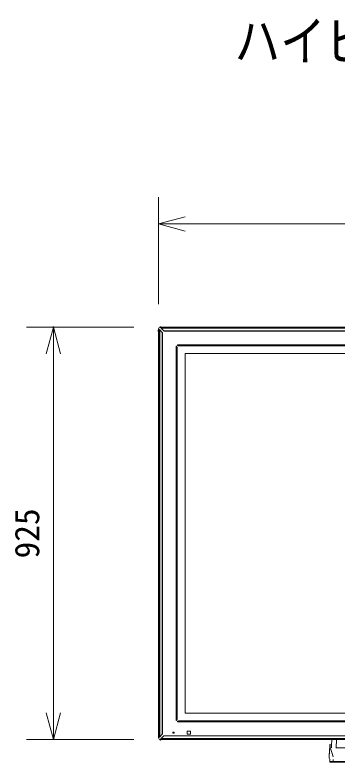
# Model space of a CAD drawing. Units: millimetres, scale not verified. Extents: x -63 to 62, y -56 to 57.
# Drawn here: x -51.9 to -27.9, y 0.9 to 56.8 of the extents above; entities that cross this region are included whole.
import ezdxf
from ezdxf.enums import TextEntityAlignment as Align

# ---------------------------------------------------------------- set-up
doc = ezdxf.new("R2010")
doc.units = ezdxf.units.MM
doc.header["$LTSCALE"] = 0.125
doc.header["$PDMODE"] = 32
doc.header["$PDSIZE"] = 0.0625
for name, color, linetype, lineweight in [('0-0_0', 7, 'Continuous', 9), ('0-5_GAIKEI', 1, 'Continuous', 18), ('0-6_SUNPO', 7, 'Continuous', 9)]:
    doc.layers.add(name, color=color, linetype=linetype, lineweight=lineweight)
doc.layers.add('0-2_MOJI1', color=7, linetype='Continuous')
doc.layers.add('0-4_Defpoints', color=7, linetype='Continuous')
doc.styles.add('ＭＳ ゴシック', font='')
doc.styles.get('ＭＳ ゴシック').set_extended_font_data('MS Gothic')

# ---------------------------------------------------------------- blocks, each defined once
blk = doc.blocks.new('_OPEN30')
at = {"layer": '0-0_0'}
blk.add_line((0, 0), (-1, 0), dxfattribs=at)
blk.add_lwpolyline([(-1, 0.26795), (0, 0), (-1, -0.26795)], dxfattribs=at)
blk = doc.blocks.new('D9')
at = {"layer": '0-4_Defpoints'}
for p in [(-54.4832, 27.8534), (-46.4832, 27.8534), (-46.4832, -2.9866)]:
    blk.add_point(p, dxfattribs=at)
at = {"layer": '0-6_SUNPO'}
for p, q in [((-48.4832, 27.8534), (-56.4832, 27.8534)), ((-54.4832, -0.9866), (-54.4832, 25.8534)), ((-48.4832, -2.9866), (-56.4832, -2.9866))]:
    blk.add_line(p, q, dxfattribs=at)
at = {"layer": '0-6_SUNPO', "xscale": 2, "yscale": 2}
for p, rotation in [((-54.4832, 27.8534), 90), ((-54.4832, -2.9866), 270)]:
    blk.add_blockref('_OPEN30', p, dxfattribs=dict(at, rotation=rotation))
at = {"layer": '0-6_SUNPO', "style": 'ＭＳ ゴシック'}
blk.add_text('925', height=1.833, rotation=90, dxfattribs=at).set_placement((-54.9832, 10.5584), align=Align.BOTTOM_LEFT)
blk = doc.blocks.new('D6')
at = {"layer": '0-4_Defpoints'}
for p in [(5.1636, 35.5703), (-46.6364, 27.5703), (5.1636, 27.5703)]:
    blk.add_point(p, dxfattribs=at)
at = {"layer": '0-6_SUNPO'}
for p, q in [((-46.6364, 29.5703), (-46.6364, 37.5703)), ((5.1636, 29.5703), (5.1636, 37.5703)), ((-44.6364, 35.5703), (3.1636, 35.5703))]:
    blk.add_line(p, q, dxfattribs=at)
at = {"layer": '0-6_SUNPO', "xscale": 2, "yscale": 2, "rotation": 180}
blk.add_blockref('_OPEN30', (-46.6364, 35.5703), dxfattribs=at)
at = {"layer": '0-6_SUNPO', "xscale": 2, "yscale": 2}
blk.add_blockref('_OPEN30', (5.1636, 35.5703), dxfattribs=at)
at = {"layer": '0-6_SUNPO', "style": 'ＭＳ ゴシック'}
blk.add_text('1554', height=1.833, dxfattribs=at).set_placement((-23.2364, 36.0703), align=Align.BOTTOM_LEFT)

msp = doc.modelspace()

# ---------------------------------------------------------------- linework, layer by layer
at = {"layer": '0-5_GAIKEI'}
for p, q in [((-41.1762, 33.326), (-41.1121, 33.2619)), ((-41.1121, 33.2487), (-41.0883, 33.2487)), ((-41.1121, 33.2487), (-41.1121, 2.8299)), ((-41.0883, 33.2487), (-40.9012, 33.0616)), ((-41.0883, 2.8299), (-41.0883, 33.2487)), ((-40.9788, 33.3952), (-41.0429, 33.4593)), ((-40.9657, 33.3952), (-40.9657, 33.3714)), ((-40.9657, 33.3952), (10.4132, 33.3952)), ((-40.7785, 33.1842), (-40.9657, 33.3714)), ((10.4132, 33.3714), (-40.9657, 33.3714)), ((-40.9012, 33.0616), (-40.8837, 33.0616)), ((-40.9012, 33.0616), (-40.9012, 3.017)), ((-40.8837, 3.017), (-40.8837, 33.0616)), ((-40.7785, 33.1842), (-40.7785, 33.1668)), ((-40.7785, 33.1842), (10.226, 33.1842)), ((10.226, 33.1668), (-40.7785, 33.1668)), ((-39.8634, 4.0481), (-39.8634, 32.0305)), ((-39.8398, 32.0305), (-39.8634, 32.0305)), ((-39.805, 31.9752), (-39.8398, 32.0305)), ((-39.8065, 4.1226), (-39.8065, 31.956)), ((-39.7968, 31.956), (-39.8065, 31.956)), ((-39.7968, 31.956), (-39.7968, 4.1226)), ((-39.7968, 31.956), (-39.7929, 31.956)), ((-39.7929, 31.956), (-39.7929, 4.1226)), ((-39.7674, 32.1264), (9.2149, 32.1264)), ((-39.7674, 32.1029), (-39.7121, 32.0681)), ((-39.6929, 32.0695), (9.1404, 32.0695)), ((-39.6929, 32.0598), (-39.6929, 32.0695)), ((9.1404, 32.0598), (-39.6929, 32.0598)), ((-39.6929, 32.056), (-39.6929, 32.0598)), ((-39.6929, 32.056), (9.1404, 32.056)), ((-39.1762, 31.4893), (-39.1762, 4.5893)), ((8.6238, 31.4893), (-39.1762, 31.4893)), ((8.6238, 31.4726), (-39.1762, 31.4726)), ((-39.1762, 31.4726), (-39.1762, 4.606)), ((8.6238, 4.606), (-39.1762, 4.606)), ((8.6238, 4.5893), (-39.1762, 4.5893)), ((-39.805, 4.1034), (-39.8398, 4.0481)), ((-39.7968, 4.1226), (-39.8065, 4.1226)), ((-39.7968, 4.1226), (-39.7929, 4.1226)), ((-39.7674, 3.9757), (-39.7121, 4.0105)), ((9.2149, 3.9522), (-39.7674, 3.9522)), ((-39.6929, 4.0226), (-39.6929, 4.0188)), ((9.1404, 4.0226), (-39.6929, 4.0226)), ((-39.6929, 4.0091), (-39.6929, 4.0188)), ((-39.6929, 4.0188), (9.1404, 4.0188)), ((9.1404, 4.0091), (-39.6929, 4.0091)), ((-41.1121, 2.8167), (-41.1762, 2.7526)), ((-41.0883, 2.8299), (-41.1121, 2.8299)), ((-40.9012, 3.017), (-41.0883, 2.8299)), ((-40.9657, 2.7072), (-40.7785, 2.8944)), ((-40.8837, 3.017), (-40.9012, 3.017)), ((-40.7785, 2.9118), (-40.7785, 2.8944)), ((-40.7785, 2.9118), (10.226, 2.9118)), ((10.226, 2.8944), (-40.7785, 2.8944)), ((-40.0937, 3.1668), (-40.0187, 3.1668)), ((-40.0937, 3.0918), (-40.0937, 3.1668)), ((-40.0187, 3.0918), (-40.0937, 3.0918)), ((-40.0187, 3.1668), (-40.0187, 3.0918)), ((-39.0287, 3.2285), (-39.0287, 3.0301)), ((-38.8137, 3.2451), (-39.0121, 3.2451)), ((-39.0121, 3.0135), (-38.8137, 3.0135)), ((-38.7971, 3.0301), (-38.7971, 3.2285)), ((-41.0429, 2.6193), (-40.9788, 2.6834)), ((-40.9657, 2.7072), (10.4132, 2.7072)), ((-40.9657, 2.7072), (-40.9657, 2.6834)), ((10.4132, 2.6834), (-40.9657, 2.6834)), ((-40.0096, 2.6831), (-39.0096, 2.6831)), ((-40.0096, 2.63), (-40.0096, 2.6831)), ((-39.9175, 2.6247), (-39.1151, 2.6247)), ((-39.0096, 2.6306), (-39.0096, 2.6831)), ((-38.0912, 2.6786), (-35.9027, 2.6786)), ((-38.0912, 2.6507), (-38.0912, 2.6786)), ((-38.0912, 2.6782), (-35.9027, 2.6782)), ((-38.0907, 2.6574), (-38.0912, 2.6507)), ((-38.0907, 2.659), (-38.0907, 2.6574)), ((-38.0907, 2.659), (-34.8085, 2.659)), ((-38.0898, 2.6701), (-37.6631, 2.6701)), ((-37.924, 2.6487), (-34.9752, 2.6487)), ((-37.9012, 2.6408), (-37.924, 2.6487)), ((-37.9012, 2.6408), (-34.9979, 2.6408)), ((-37.6683, 2.6782), (-37.6673, 2.6766)), ((-37.6673, 2.6766), (-37.4985, 2.6766)), ((-37.6673, 2.6766), (-37.6609, 2.6666)), ((-37.5027, 2.6701), (-37.0964, 2.6701)), ((-37.4985, 2.6766), (-37.4975, 2.6782)), ((-37.1017, 2.6782), (-37.1007, 2.6766)), ((-37.1007, 2.6766), (-36.9318, 2.6766)), ((-37.1007, 2.6766), (-37.0942, 2.6666)), ((-36.9361, 2.6701), (-36.5297, 2.6701)), ((-36.9318, 2.6766), (-36.9308, 2.6782)), ((-36.535, 2.6782), (-36.534, 2.6766)), ((-36.534, 2.6766), (-36.3651, 2.6766)), ((-36.534, 2.6766), (-36.5275, 2.6666)), ((-36.3694, 2.6701), (-35.9631, 2.6701)), ((-36.3651, 2.6766), (-36.3641, 2.6782)), ((-35.9683, 2.6782), (-35.9673, 2.6766)), ((-35.9673, 2.6766), (-35.9023, 2.6766)), ((-35.9673, 2.6766), (-35.9609, 2.6666)), ((-35.9609, 2.6666), (-35.8962, 2.6666)), ((-35.8635, 2.6766), (-35.7985, 2.6766)), ((-35.8632, 2.6782), (-34.8079, 2.6782)), ((-35.8631, 2.6786), (-34.8079, 2.6786)), ((-35.8027, 2.6701), (-35.3964, 2.6701)), ((-35.7985, 2.6766), (-35.7975, 2.6782)), ((-35.4017, 2.6782), (-35.4007, 2.6766)), ((-35.2318, 2.6766), (-35.4007, 2.6766)), ((-35.4007, 2.6766), (-35.3942, 2.6666)), ((-35.2383, 2.6666), (-35.3942, 2.6666)), ((-35.2383, 2.6666), (-35.2318, 2.6766)), ((-35.2361, 2.6701), (-34.8094, 2.6701)), ((-35.2318, 2.6766), (-35.2308, 2.6782)), ((-34.9979, 2.6408), (-34.9752, 2.6487)), ((-34.8079, 2.6507), (-34.8079, 2.6786)), ((-28.3572, 2.2863), (-28.3659, 2.0979)), ((-27.8967, 2.6193), (-27.929, 1.9988)), ((-28.3615, 2.0619), (-28.152, 1.3401)), ((-27.9466, 1.9988), (-27.9466, 1.9987)), ((-2.6059, 1.9988), (-27.9466, 1.9988)), ((-2.6059, 1.9987), (-27.9466, 1.9987)), ((-28.4429, 1.2726), (-28.4429, 1.2726)), ((-28.4355, 1.413), (-28.4356, 1.4129)), ((-28.4355, 1.4131), (-28.4355, 1.413)), ((-28.4013, 1.1677), (-28.4012, 1.1664)), ((-28.4012, 1.1664), (-28.4012, 1.1665)), ((-28.4012, 1.1664), (-28.4012, 1.1664)), ((-28.1437, 1.1339), (-28.1351, 0.9709)), ((-28.3959, 1.0651), (-28.3959, 1.0652)), ((-28.3959, 1.0651), (-28.3959, 1.0651)), ((-28.3909, 0.9709), (-28.1351, 0.9709)), ((-28.1351, 0.9709), (-27.0416, 0.9709))]:
    msp.add_line(p, q, dxfattribs=at)
at = {"layer": '0-5_GAIKEI', "color": 7}
for p, q in [((-41.1762, 33.326), (-41.1762, 2.7526)), ((10.4904, 33.4593), (-41.0429, 33.4593)), ((10.4904, 2.6193), (-41.0429, 2.6193)), ((-28.3904, 2.2561), (-28.4224, 1.6588)), ((-28.2384, 2.6193), (-28.2623, 2.1669)), ((-28.2384, 2.6193), (-28.2622, 2.1671)), ((-28.2623, 2.1669), (-28.2623, 2.0138)), ((-28.4429, 1.2726), (-28.4429, 1.233)), ((-28.4355, 1.4131), (-28.4275, 1.5629)), ((-28.4262, 1.5876), (-28.4275, 1.5629)), ((-28.4239, 1.6307), (-28.4262, 1.5878)), ((-28.4247, 1.6161), (-28.4262, 1.5876)), ((-28.4239, 1.6303), (-28.4247, 1.6161)), ((-28.4224, 1.6588), (-28.4239, 1.6303)), ((-28.4012, 1.1665), (-28.4037, 1.2138)), ((-28.3959, 1.0652), (-28.4012, 1.1664)), ((-28.3909, 0.9709), (-28.3959, 1.0651)), ((-28.3577, 0.9393), (-2.1948, 0.9393))]:
    msp.add_line(p, q, dxfattribs=at)
at = {"layer": '0-5_GAIKEI'}
for points in [[(-39.8398, 32.0305), (-39.8398, 4.0481), (-39.8634, 4.0481)], [(9.2149, 32.1029), (-39.7674, 32.1029), (-39.7674, 32.1264)], [(-39.7674, 3.9522), (-39.7674, 3.9757), (9.2149, 3.9757)], [(-37.6609, 2.6666), (-37.505, 2.6666), (-37.4985, 2.6766)], [(-37.0942, 2.6666), (-36.9383, 2.6666), (-36.9318, 2.6766)], [(-36.5275, 2.6666), (-36.3716, 2.6666), (-36.3651, 2.6766)], [(-35.8822, 2.662), (-35.8829, 2.662), (-35.8836, 2.662)], [(-35.8696, 2.6666), (-35.805, 2.6666), (-35.7985, 2.6766)], [(-34.8085, 2.659), (-34.8085, 2.6574), (-34.8079, 2.6507)]]:
    msp.add_lwpolyline(points, dxfattribs=at)
at = {"layer": '0-5_GAIKEI', "color": 7}
for centre, radius, start, end in [((-41.0429, 33.326), 0.1333, 90, 180), ((-41.0429, 2.7526), 0.1333, 180, 270), ((-28.3591, 2.254), 0.0314, 165.9903, 176.02179), ((-2468.1909, 129.2265), 2443.101, 356.99784, 357.00114), ((-28.3577, 0.9726), 0.0333, 182.99981, 256.36613)]:
    msp.add_arc(centre, radius, start, end, dxfattribs=at)
at = {"layer": '0-5_GAIKEI'}
for centre, radius, start, end in [((-44.6558, 33.2483), 3.5437, 0.00711, 0.2196), ((-41.6728, 33.3386), 0.5914, 351.25349, 352.83573), ((-41.0548, 33.9501), 0.5856, 277.15645, 278.75433), ((-40.9652, 36.9387), 3.5436, 269.78039, 269.99289), ((-39.6929, 31.9652), 0.0946, 90.02549, 98.82621), ((-39.7021, 4.1227), 0.0946, 180.02542, 188.82627), ((-44.6557, 2.8303), 3.5436, 359.78039, 359.99289), ((-41.667, 2.7408), 0.5856, 7.15645, 8.75433), ((-39.0121, 3.2285), 0.0167, 90, 180), ((-39.0121, 3.0301), 0.0167, 180, 270), ((-38.8137, 3.2285), 0.0167, 0, 90), ((-38.8137, 3.0301), 0.0167, 270, 0), ((-41.0556, 2.1227), 0.5914, 81.25349, 82.83573), ((-40.9652, -0.8603), 3.5437, 90.00711, 90.2196), ((-35.8836, 2.6813), 0.0193, 187.92034, 270), ((-35.8822, 2.6813), 0.0193, 270, 352.12355), ((-28.3588, 0.9694), 0.0299, 239.0093, 249.46277), ((-28.1018, 0.9726), 0.0333, 182.98206, 269.98414)]:
    msp.add_arc(centre, radius, start, end, dxfattribs=at)
for centre, major_axis, ratio, start_param, end_param in [((-41.0622, 33.2619), (0.05, 0.0002), 0.070962, 2.0675191, 3.0891003), ((-40.9788, 33.3453), (-0.0002, -0.05), 0.070962, 3.194085, 4.2156662), ((-39.8286, 31.9752), (-0.033, 0.005), 0.148807, 3.1945427, 3.9383143), ((-39.7121, 32.0916), (-0.005, 0.033), 0.148807, 2.3448711, 3.0886426), ((-39.8286, 4.1034), (-0.033, -0.005), 0.148807, 2.344871, 3.0886426), ((-39.7121, 3.987), (0.005, 0.033), 0.148807, 0.05295, 0.7967216), ((-41.0622, 2.8167), (-0.05, 0.0002), 0.070962, 0.0524923, 1.0740736), ((-40.9788, 2.7333), (0.0002, -0.05), 0.070962, 5.2091117, 6.230693), ((-38.062, 3.0115), (0.0292, 0.3333), 0.00455, 3.0896309, 3.1419908), ((-38.0886, 2.6823), (0.002, 0.0233), 0.00455, 2.1220866, 3.0896309), ((-38.0939, 2.6264), (0.0073, 0.0833), 0.00455, 5.2636793, 5.3825629), ((-34.8052, 2.6264), (0.0073, -0.0833), 0.00455, 4.0422151, 4.1610987), ((-34.8105, 2.6823), (0.002, -0.0233), 0.00455, 0.0519618, 1.0195061), ((-34.8371, 3.0115), (0.0292, -0.3333), 0.00455, 6.2827872, 6.3351471), ((-28.2992, 2.0091), (-0.00172, -0.00985), 0.856455, 3.0961646, 3.3427435)]:
    msp.add_ellipse(centre, major_axis=major_axis, ratio=ratio, start_param=start_param, end_param=end_param, dxfattribs=at)

# ---------------------------------------------------------------- block references
at = {"layer": '0-6_SUNPO'}
for name in ['D6', 'D9']:
    msp.add_blockref(name, (5.4602, 5.6059), dxfattribs=at)

# ---------------------------------------------------------------- texts
at = {"layer": '0-2_MOJI1', "style": 'ＭＳ ゴシック', "width": 0.85}
msp.add_text('ハイビジョンプラズマディスプレイ据置きスタンド付', height=2.933, dxfattribs=at).set_placement((-35.5006, 52.5086), align=Align.BOTTOM_LEFT)

doc.saveas('drawing.dxf')
